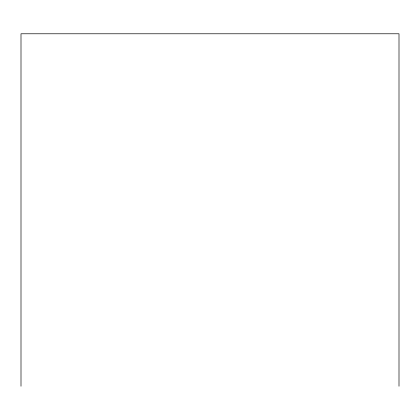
<?xml version="1.0" encoding="UTF-8"?>
<svg xmlns="http://www.w3.org/2000/svg" width="420" height="420" viewBox="0 0 420 420"><rect width="100%" height="100%" fill="white"/><g stroke="black" fill="none" stroke-linecap="round" stroke-linejoin="round"><path stroke-width="0.63" d="M399 386.221L399 33.779L21 33.779L21 386.221"/></g></svg>
